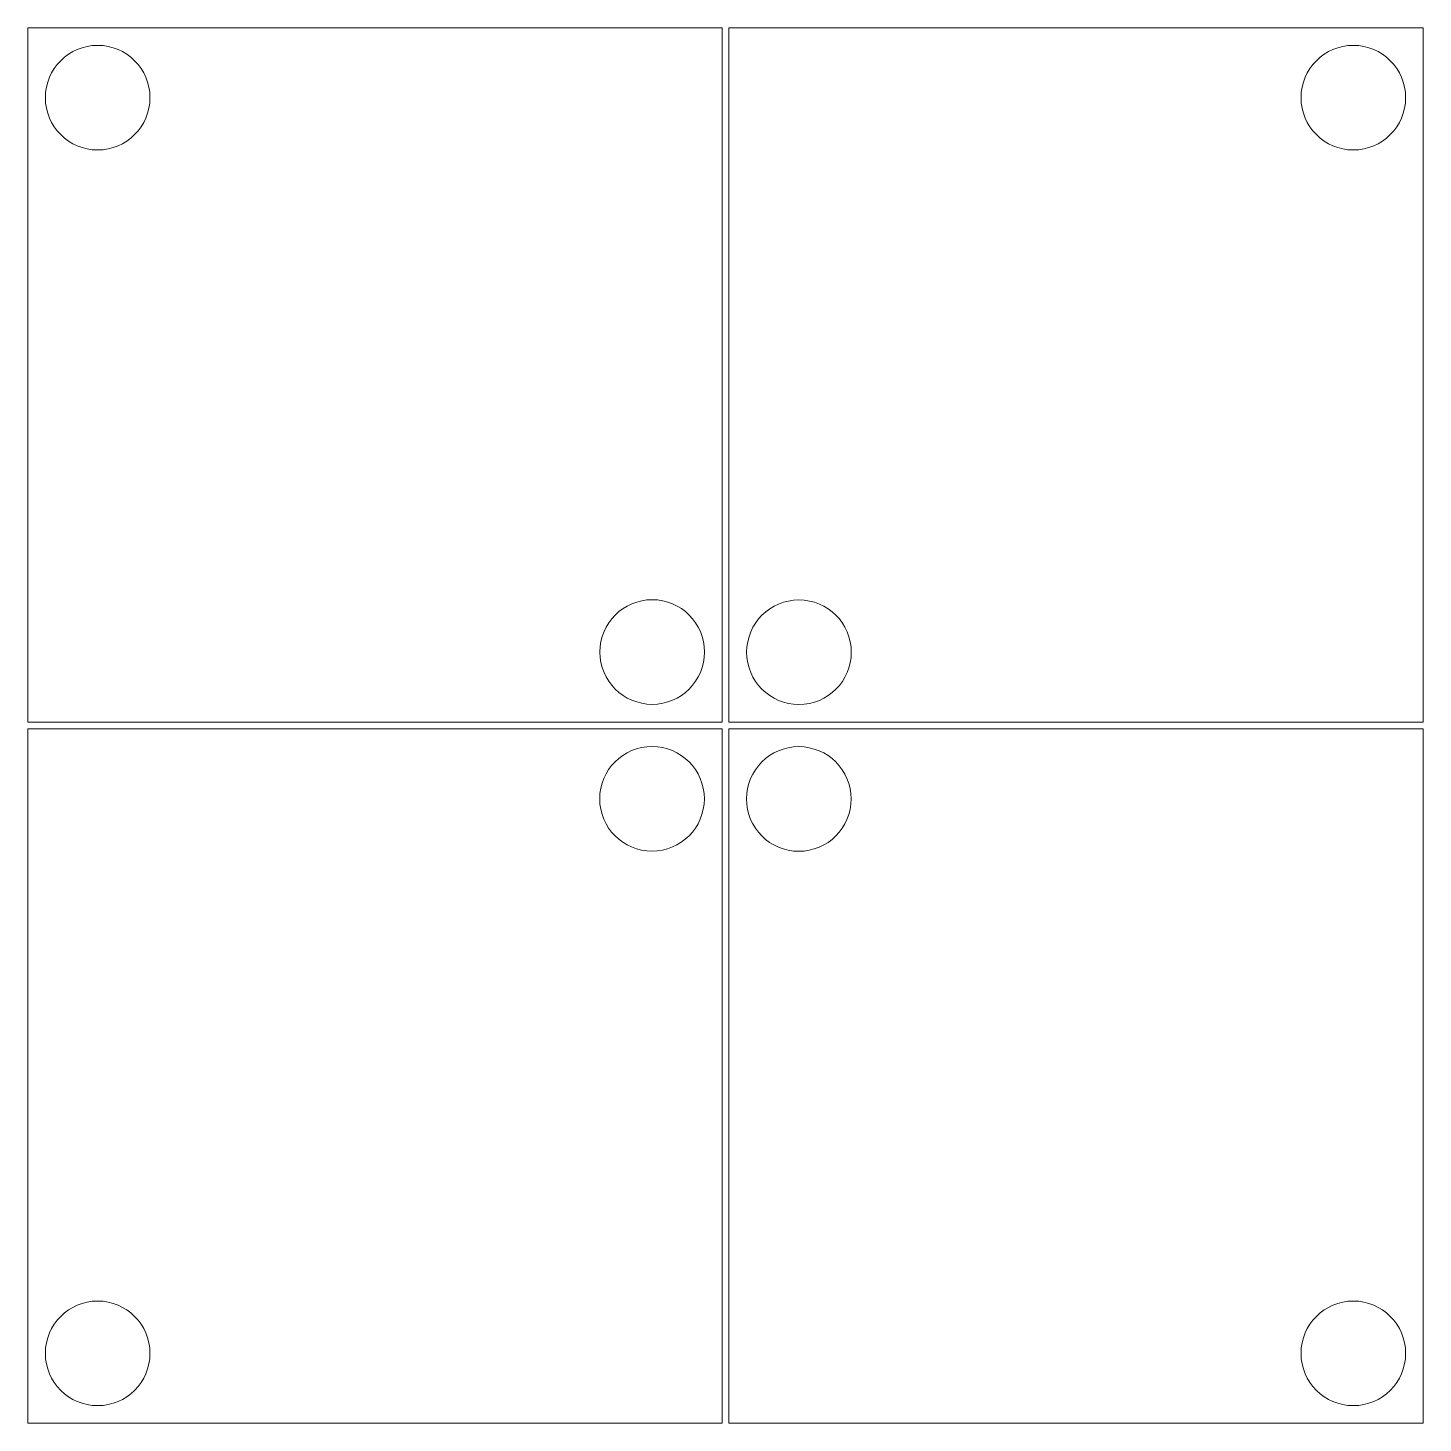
# Model space of a CAD drawing. Header units: millimetres. Extents: x -89.1 to -9.1, y -58.3 to 21.7.
import ezdxf

# ---------------------------------------------------------------- set-up
doc = ezdxf.new("R2010")
doc.units = ezdxf.units.MM

msp = doc.modelspace()

# ---------------------------------------------------------------- linework, layer by layer
at = {"color": 7, "linetype": 'Continuous', "lineweight": 15}
for p, q in [((-49.256, 21.65), (-89.056, 21.65)), ((-89.056, 21.65), (-89.056, -18.15)), ((-49.256, -18.15), (-49.256, 21.65)), ((-9.056, 21.65), (-48.856, 21.65)), ((-48.856, 21.65), (-48.856, -18.15)), ((-9.056, -18.15), (-9.056, 21.65)), ((-89.056, -18.15), (-49.256, -18.15)), ((-48.856, -18.15), (-9.056, -18.15)), ((-49.256, -18.55), (-89.056, -18.55)), ((-89.056, -18.55), (-89.056, -58.35)), ((-49.256, -58.35), (-49.256, -18.55)), ((-48.856, -18.55), (-48.856, -58.35)), ((-9.056, -18.55), (-48.856, -18.55)), ((-9.056, -58.35), (-9.056, -18.55)), ((-89.056, -58.35), (-49.256, -58.35)), ((-48.856, -58.35), (-9.056, -58.35))]:
    msp.add_line(p, q, dxfattribs=at)
for centre in [(-85.056, 17.65), (-13.056, 17.65), (-53.256, -14.136), (-44.843, -14.15), (-53.269, -22.55), (-44.856, -22.563), (-85.056, -54.35), (-13.056, -54.35)]:
    msp.add_circle(centre, 3, dxfattribs=at)

doc.saveas('drawing.dxf')
